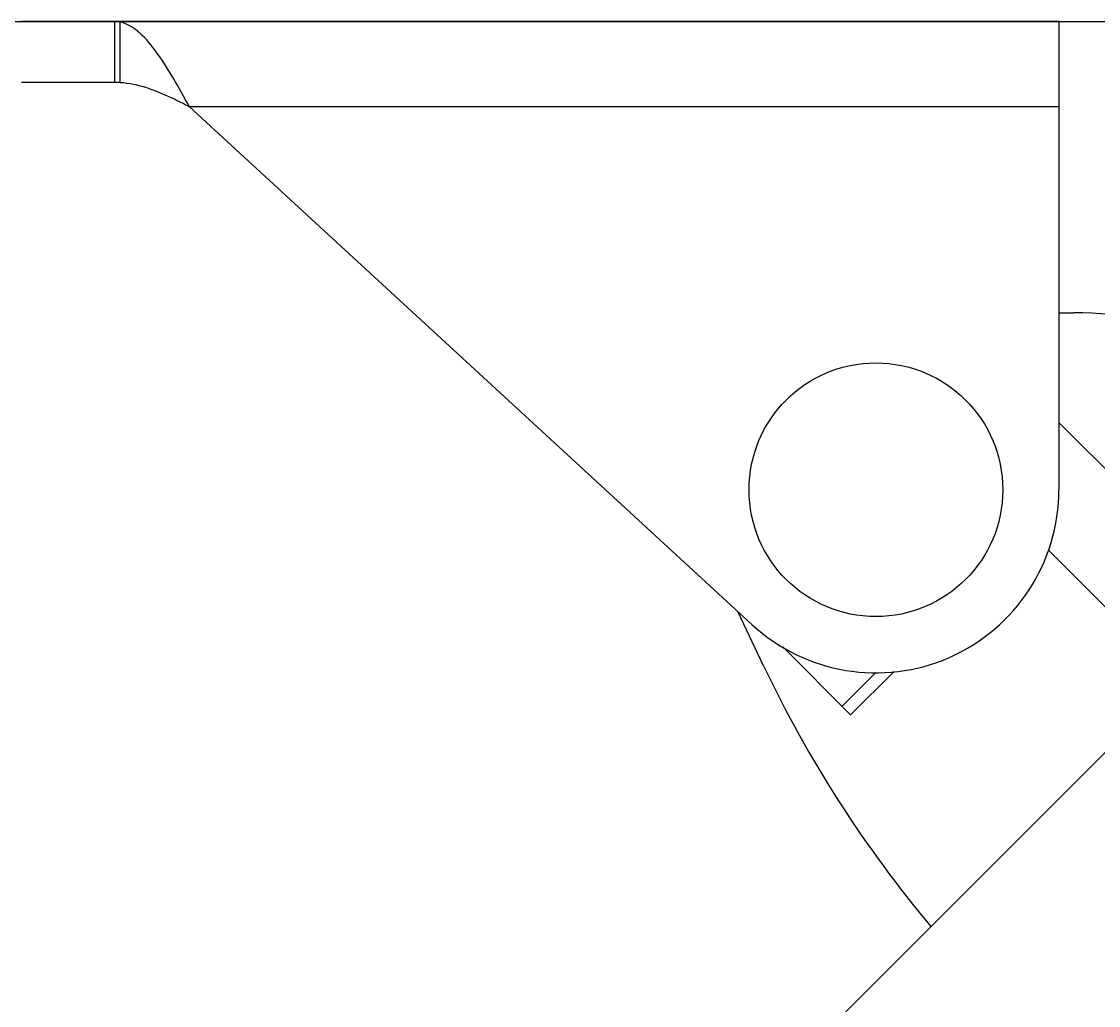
# Model space of a CAD drawing. Header units: inches. Extents: x -1293886 to -986005, y -15154 to 203628.
# Drawn here: x -1243148.9 to -1242848.2, y 87662.1 to 87936.8 of the extents above; entities that cross this region are included whole.
import ezdxf

# ---------------------------------------------------------------- set-up
doc = ezdxf.new("R2010")
doc.units = ezdxf.units.IN
doc.header["$LTSCALE"] = 100
doc.header["$MEASUREMENT"] = 0
doc.layers.add('W_DIM', color=4, linetype='Continuous')

# ---------------------------------------------------------------- blocks, each defined once
blk = doc.blocks.new('1111')
at = {"layer": 'W_DIM', "color": 7}
for p, q in [((-2283465.11, 1712437.48), (-2275933.7, 1712437.48)), ((-2282344.84, 1712437.48), (-2282634.51, 1712437.48)), ((-2282608.44, 1712420.44), (-2282608.44, 1712437.48)), ((-2282607.01, 1712420.4), (-2282607.01, 1712437.34)), ((-2282344.84, 1712437.48), (-2282344.84, 1712306.76)), ((-2282608.44, 1712420.44), (-2282634.51, 1712420.44)), ((-2282344.84, 1712413.63), (-2282587.58, 1712413.63)), ((-2282430.57, 1712269.15), (-2282587.58, 1712413.63)), ((-2282344.84, 1712356.17), (-2282340.7, 1712356.17)), ((-2282208, 1712188.68), (-2282344.84, 1712325.53)), ((-2282227.27, 1712169.4), (-2282347.78, 1712289.91)), ((-2282427.22, 1712257.43), (-2282434.51, 1712272.77)), ((-2282421.97, 1712262.89), (-2282403, 1712243.92)), ((-2282395.97, 1712255.76), (-2282405.41, 1712246.33)), ((-2282390.86, 1712256.05), (-2282403, 1712243.92)), ((-2282318.85, 1712246.52), (-2282417.65, 1712147.72))]:
    blk.add_line(p, q, dxfattribs=at)
blk.add_circle((-2282395.96, 1712306.76), 35.42, dxfattribs=at)
for centre, radius, start, end in [((-2282608.46, 1712394.98), 25.46, 86.7289, 89.9588), ((-2282340.72, 1712253.93), 102.24, 45, 89.9914), ((-2282395.96, 1712306.76), 51.12, 227.3796, 0), ((-2282119.44, 1712403.76), 340.79, 205.4277, 219.9808)]:
    blk.add_arc(centre, radius, start, end, dxfattribs=at)
blk.add_open_spline([(-2282607.01, 1712437.34), (-2282607.48, 1712437.43), (-2282607.96, 1712437.48), (-2282608.44, 1712437.48)], degree=3, dxfattribs=at)
for points, knots in [([(-2282587.58, 1712413.63), (-2282590.61, 1712419.05), (-2282594.73, 1712426.67), (-2282601.43, 1712434.7), (-2282605.22, 1712436.98), (-2282607.01, 1712437.34)], [0, 0, 0, 0, 0.595771, 0.825429, 1, 1, 1, 1]), ([(-2282587.58, 1712413.63), (-2282589.19, 1712414.45), (-2282595.28, 1712417.58), (-2282601.95, 1712420.11), (-2282607.01, 1712420.4)], [0, 0, 0, 0, 0.263255, 1, 1, 1, 1])]:
    blk.add_open_spline(points, degree=3, knots=knots, dxfattribs=at)

msp = doc.modelspace()

# ---------------------------------------------------------------- block references
at = {"layer": 'W_DIM'}
msp.add_blockref('1111', (1039485.65, -1624500.72), dxfattribs=at)

doc.saveas('drawing.dxf')
